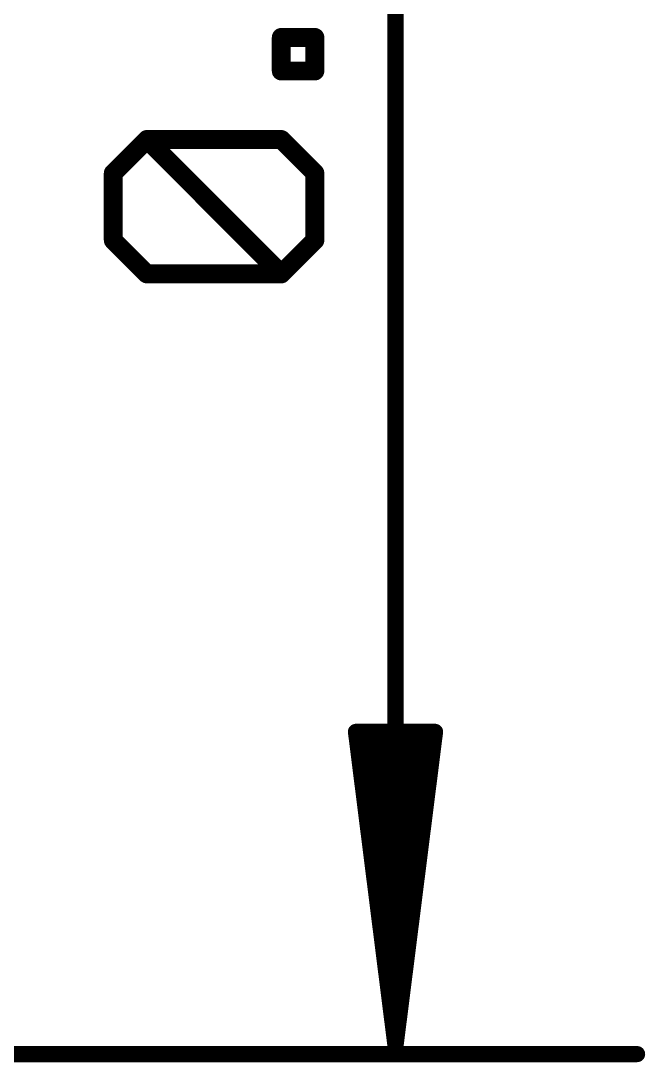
# Model space of a CAD drawing. Extents: x -34 to 73, y -25 to 40.
# Drawn here: x 26.19 to 31.23, y -0.07 to 8.34 of the extents above; entities that cross this region are included whole.
import ezdxf

# ---------------------------------------------------------------- set-up
doc = ezdxf.new("R2010")
doc.units = 0
doc.layers.add('47', color=253, linetype='CONTINUOUS')

msp = doc.modelspace()

# ---------------------------------------------------------------- linework, layer by layer
at = {"layer": '47'}
for points, const_width in [([(29.21, 17.334), (29.21, 0.065)], 0.13), ([(28.2881, 7.9315), (28.2881, 8.2026)], 0.1524), ([(28.2881, 8.2026), (28.5593, 8.2026)], 0.1524), ([(28.5593, 8.2026), (28.5593, 7.9315)], 0.1524), ([(28.5593, 7.9315), (28.2881, 7.9315)], 0.1524), ([(26.9323, 7.1078), (27.2035, 7.379)], 0.1524), ([(27.2035, 7.379), (28.2881, 7.379)], 0.1524), ([(28.2881, 6.2943), (27.2035, 7.379)], 0.1524), ([(28.2881, 7.379), (28.5593, 7.1078)], 0.1524), ([(26.9323, 6.5655), (26.9323, 7.1078)], 0.1524), ([(28.5593, 7.1078), (28.5593, 6.5655)], 0.1524), ([(27.2035, 6.2943), (26.9323, 6.5655)], 0.1524), ([(28.5593, 6.5655), (28.2881, 6.2943)], 0.1524), ([(28.2881, 6.2943), (27.2035, 6.2943)], 0.1524), ([(29.21, 0.065), (28.8908, 2.6)], 0.13), ([(28.8908, 2.6), (29.5292, 2.6)], 0.13), ([(29.21, 0.065), (28.95, 2.6)], 0.13), ([(29.21, 0.065), (29.08, 2.6)], 0.13), ([(29.5292, 2.6), (29.21, 0.065)], 0.13), ([(29.34, 2.6), (29.21, 0.065)], 0.13), ([(29.47, 2.6), (29.21, 0.065)], 0.13), ([(0, 0), (31.16, 0)], 0.13)]:
    msp.add_lwpolyline(points, dxfattribs=dict(at, const_width=const_width))
for points, const_width in [([(28.3262, 8.2026, 1), (28.25, 8.2026)], 0.0762), ([(28.2881, 8.2407, 1), (28.2881, 8.1645)], 0.0762), ([(28.5974, 8.2026, 1), (28.5212, 8.2026)], 0.0762), ([(28.5593, 8.1645, 1), (28.5593, 8.2407)], 0.0762), ([(28.2881, 7.9696, 1), (28.2881, 7.8934)], 0.0762), ([(28.5593, 7.8934, 1), (28.5593, 7.9696)], 0.0762), ([(28.25, 7.9315, 1), (28.3262, 7.9315)], 0.0762), ([(28.5212, 7.9315, 1), (28.5974, 7.9315)], 0.0762), ([(27.2304, 7.4059, 1), (27.1765, 7.352)], 0.0762), ([(27.2035, 7.4171, 1), (27.2035, 7.3409)], 0.0762), ([(27.2304, 7.352, 1), (27.1765, 7.4059)], 0.0762), ([(28.3151, 7.4059, 1), (28.2612, 7.352)], 0.0762), ([(28.2881, 7.3409, 1), (28.2881, 7.4171)], 0.0762), ([(26.9704, 7.1078, 1), (26.8942, 7.1078)], 0.0762), ([(26.9054, 7.1347, 1), (26.9593, 7.0809)], 0.0762), ([(28.5974, 7.1078, 1), (28.5212, 7.1078)], 0.0762), ([(28.5324, 7.0809, 1), (28.5862, 7.1347)], 0.0762), ([(26.9593, 6.5924, 1), (26.9054, 6.5385)], 0.0762), ([(28.5862, 6.5385, 1), (28.5324, 6.5924)], 0.0762), ([(26.8942, 6.5655, 1), (26.9704, 6.5655)], 0.0762), ([(28.5212, 6.5655, 1), (28.5974, 6.5655)], 0.0762), ([(27.2035, 6.3324, 1), (27.2035, 6.2562)], 0.0762), ([(27.1765, 6.2674, 1), (27.2304, 6.3213)], 0.0762), ([(28.2612, 6.3213, 1), (28.3151, 6.2674)], 0.0762), ([(28.2612, 6.2674, 1), (28.3151, 6.3213)], 0.0762), ([(28.2881, 6.2562, 1), (28.2881, 6.3324)], 0.0762), ([(28.923, 2.6041, 1), (28.8585, 2.5959)], 0.065), ([(28.8908, 2.6325, 1), (28.8908, 2.5675)], 0.065), ([(28.9823, 2.6033, 1), (28.9177, 2.5967)], 0.065), ([(29.1125, 2.6017, 1), (29.0475, 2.5983)], 0.065), ([(29.3725, 2.5983, 1), (29.3075, 2.6017)], 0.065), ([(29.5023, 2.5967, 1), (29.4377, 2.6033)], 0.065), ([(29.5615, 2.5959, 1), (29.497, 2.6041)], 0.065), ([(29.5292, 2.5675, 1), (29.5292, 2.6325)], 0.065), ([(29.1778, 0.0691, 1), (29.2422, 0.0609)], 0.065), ([(29.1777, 0.0683, 1), (29.2423, 0.0617)], 0.065), ([(29.1775, 0.0633, 1), (29.2425, 0.0667)], 0.065), ([(29.1775, 0.0667, 1), (29.2425, 0.0633)], 0.065), ([(29.1775, 0.065, 1), (29.2425, 0.065)], 0.065), ([(29.1777, 0.0617, 1), (29.2423, 0.0683)], 0.065), ([(29.1778, 0.0609, 1), (29.2422, 0.0691)], 0.065), ([(31.16, -0.0325, 1), (31.16, 0.0325)], 0.065)]:
    msp.add_lwpolyline(points, format="xyb", dxfattribs=dict(at, const_width=const_width))

doc.saveas('drawing.dxf')
